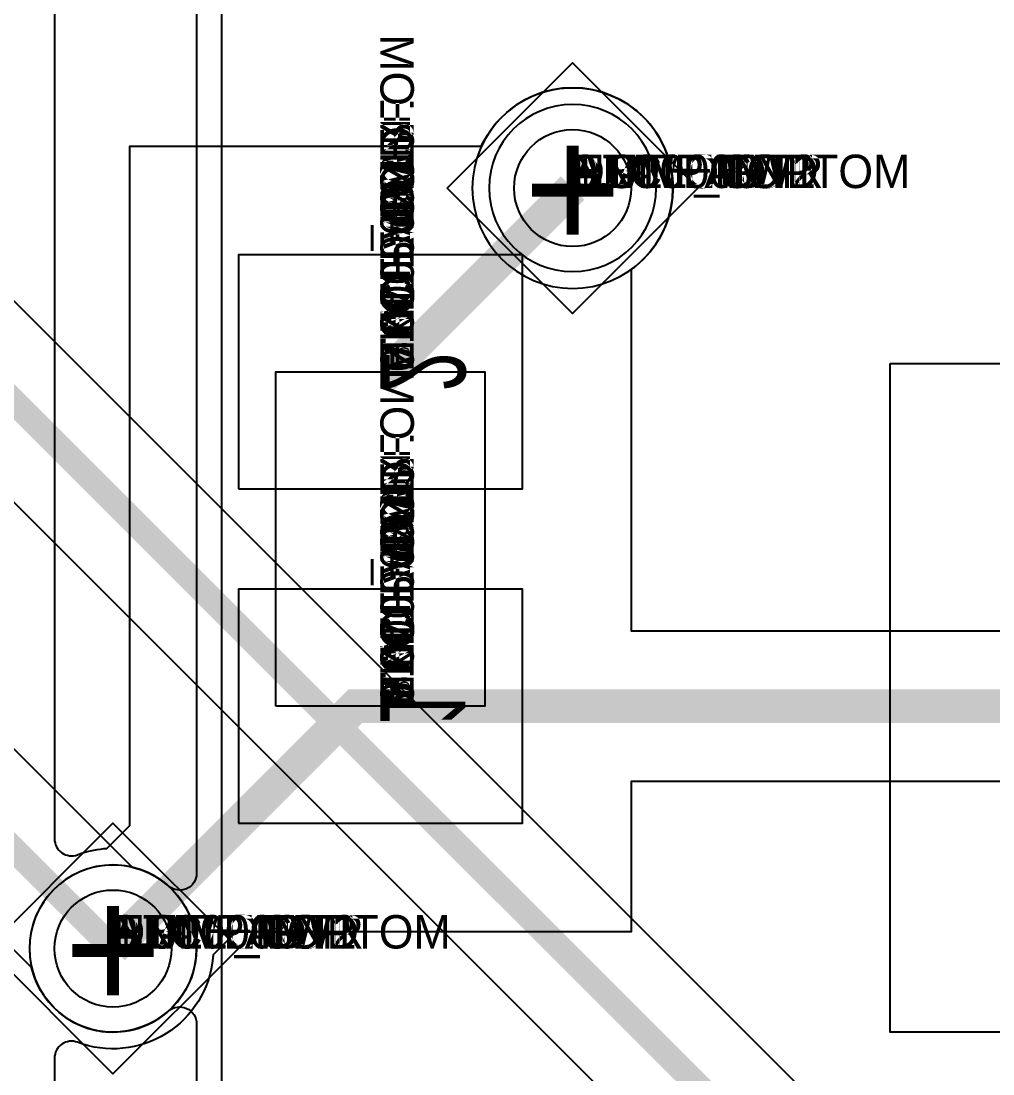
# Model space of a CAD drawing. Extents: x 0 to 323, y 0 to 320.
# Drawn here: x 177 to 182.81, y 96.75 to 103.05 of the extents above; entities that cross this region are included whole.
import ezdxf
from ezdxf.enums import TextEntityAlignment as Align

# ---------------------------------------------------------------- set-up
doc = ezdxf.new("R2010")
doc.units = 0
doc.header["$MEASUREMENT"] = 0
doc.layers.get('0').update_dxf_attribs({"linetype": 'CONTINUOUS'})
for name, color, linetype in [('CDN_FIGURES', 7, 'CONTINUOUS'), ('ETCH_BOTTOM', 7, 'CONTINUOUS'), ('ETCH_GND', 3, 'CONTINUOUS'), ('ETCH_INT1', 4, 'CONTINUOUS'), ('ETCH_INT2', 5, 'CONTINUOUS'), ('ETCH_PWR', 6, 'CONTINUOUS'), ('ETCH_TOP', 2, 'CONTINUOUS'), ('MANUFACTURING_NCLEGEND-1-6', 8, 'CONTINUOUS'), ('PACKAGE_GEOMETRY_ASSEMBLY_TOP', 11, 'CONTINUOUS'), ('PACKAGE_GEOMETRY_PIN_NUMBER', 9, 'CONTINUOUS')]:
    doc.layers.add(name, color=color, linetype=linetype)

# ---------------------------------------------------------------- blocks, each defined once
blk = doc.blocks.new('PAD_INFO')
for tag in ['SHAPE_TYPE', 'PAD_HEIGHT', 'PAD_LAYER', 'PAD_TYPE', 'PAD_WIDTH']:
    blk.add_attdef(tag, (0, 0), '', height=0.2)
at = {"flags": 2}
blk.add_attdef('CDN_TYPE', (0, 0), '', height=0.2, dxfattribs=at)
blk = doc.blocks.new('DRILL_INFO')
at = {"flags": 2}
blk.add_attdef('CDN_TYPE', (0, 0), '', height=0.2, dxfattribs=at)
for tag in ['FSHAPE', 'FCHAR', 'DRILL_HEIGHT', 'DIAMETER', 'PLATED', 'DRILL_WIDTH']:
    blk.add_attdef(tag, (0, 0), '', height=0.2)
blk = doc.blocks.new('VIA0700X0300')
at = {"layer": 'ETCH_BOTTOM'}
blk.add_circle((0, 0), 0.35, dxfattribs=at)
at = {"layer": 'ETCH_GND'}
blk.add_circle((0, 0), 0.35, dxfattribs=at)
at = {"layer": 'ETCH_INT1'}
blk.add_circle((0, 0), 0.35, dxfattribs=at)
at = {"layer": 'ETCH_INT2'}
blk.add_circle((0, 0), 0.35, dxfattribs=at)
at = {"layer": 'ETCH_PWR'}
blk.add_circle((0, 0), 0.35, dxfattribs=at)
at = {"layer": 'ETCH_TOP'}
blk.add_circle((0, 0), 0.35, dxfattribs=at)
ref = blk.add_blockref('PAD_INFO', (0, 0))
ref.add_attrib('PAD_LAYER', 'ETCH_TOP', (0, 0), dxfattribs={"height": 0.2})
ref.add_attrib('SHAPE_TYPE', 'NULL', (0, 0), dxfattribs={"height": 0.2})
ref.add_attrib('PAD_TYPE', 'ANTIPAD', (0, 0), dxfattribs={"height": 0.2})
ref.add_attrib('PAD_WIDTH', '0.000000', (0, 0), dxfattribs={"height": 0.2})
ref.add_attrib('PAD_HEIGHT', '0.000000', (0, 0), dxfattribs={"height": 0.2})
ref = blk.add_blockref('PAD_INFO', (0, 0))
ref.add_attrib('PAD_LAYER', 'ETCH_GND', (0, 0), dxfattribs={"height": 0.2})
ref.add_attrib('SHAPE_TYPE', 'NULL', (0, 0), dxfattribs={"height": 0.2})
ref.add_attrib('PAD_TYPE', 'ANTIPAD', (0, 0), dxfattribs={"height": 0.2})
ref.add_attrib('PAD_WIDTH', '0.000000', (0, 0), dxfattribs={"height": 0.2})
ref.add_attrib('PAD_HEIGHT', '0.000000', (0, 0), dxfattribs={"height": 0.2})
ref = blk.add_blockref('PAD_INFO', (0, 0))
ref.add_attrib('PAD_LAYER', 'ETCH_INT1', (0, 0), dxfattribs={"height": 0.2})
ref.add_attrib('SHAPE_TYPE', 'NULL', (0, 0), dxfattribs={"height": 0.2})
ref.add_attrib('PAD_TYPE', 'ANTIPAD', (0, 0), dxfattribs={"height": 0.2})
ref.add_attrib('PAD_WIDTH', '0.000000', (0, 0), dxfattribs={"height": 0.2})
ref.add_attrib('PAD_HEIGHT', '0.000000', (0, 0), dxfattribs={"height": 0.2})
ref = blk.add_blockref('PAD_INFO', (0, 0))
ref.add_attrib('PAD_LAYER', 'ETCH_INT2', (0, 0), dxfattribs={"height": 0.2})
ref.add_attrib('SHAPE_TYPE', 'NULL', (0, 0), dxfattribs={"height": 0.2})
ref.add_attrib('PAD_TYPE', 'ANTIPAD', (0, 0), dxfattribs={"height": 0.2})
ref.add_attrib('PAD_WIDTH', '0.000000', (0, 0), dxfattribs={"height": 0.2})
ref.add_attrib('PAD_HEIGHT', '0.000000', (0, 0), dxfattribs={"height": 0.2})
ref = blk.add_blockref('PAD_INFO', (0, 0))
ref.add_attrib('PAD_LAYER', 'ETCH_PWR', (0, 0), dxfattribs={"height": 0.2})
ref.add_attrib('SHAPE_TYPE', 'NULL', (0, 0), dxfattribs={"height": 0.2})
ref.add_attrib('PAD_TYPE', 'ANTIPAD', (0, 0), dxfattribs={"height": 0.2})
ref.add_attrib('PAD_WIDTH', '0.000000', (0, 0), dxfattribs={"height": 0.2})
ref.add_attrib('PAD_HEIGHT', '0.000000', (0, 0), dxfattribs={"height": 0.2})
ref = blk.add_blockref('PAD_INFO', (0, 0))
ref.add_attrib('PAD_LAYER', 'ETCH_BOTTOM', (0, 0), dxfattribs={"height": 0.2})
ref.add_attrib('SHAPE_TYPE', 'NULL', (0, 0), dxfattribs={"height": 0.2})
ref.add_attrib('PAD_TYPE', 'ANTIPAD', (0, 0), dxfattribs={"height": 0.2})
ref.add_attrib('PAD_WIDTH', '0.000000', (0, 0), dxfattribs={"height": 0.2})
ref.add_attrib('PAD_HEIGHT', '0.000000', (0, 0), dxfattribs={"height": 0.2})
ref = blk.add_blockref('PAD_INFO', (0, 0))
ref.add_attrib('PAD_LAYER', 'ETCH_TOP', (0, 0), dxfattribs={"height": 0.2})
ref.add_attrib('SHAPE_TYPE', 'NULL', (0, 0), dxfattribs={"height": 0.2})
ref.add_attrib('PAD_TYPE', 'THERMAL', (0, 0), dxfattribs={"height": 0.2})
ref.add_attrib('PAD_WIDTH', '0.000000', (0, 0), dxfattribs={"height": 0.2})
ref.add_attrib('PAD_HEIGHT', '0.000000', (0, 0), dxfattribs={"height": 0.2})
ref = blk.add_blockref('PAD_INFO', (0, 0))
ref.add_attrib('PAD_LAYER', 'ETCH_GND', (0, 0), dxfattribs={"height": 0.2})
ref.add_attrib('SHAPE_TYPE', 'NULL', (0, 0), dxfattribs={"height": 0.2})
ref.add_attrib('PAD_TYPE', 'THERMAL', (0, 0), dxfattribs={"height": 0.2})
ref.add_attrib('PAD_WIDTH', '0.000000', (0, 0), dxfattribs={"height": 0.2})
ref.add_attrib('PAD_HEIGHT', '0.000000', (0, 0), dxfattribs={"height": 0.2})
ref = blk.add_blockref('PAD_INFO', (0, 0))
ref.add_attrib('PAD_LAYER', 'ETCH_INT1', (0, 0), dxfattribs={"height": 0.2})
ref.add_attrib('SHAPE_TYPE', 'NULL', (0, 0), dxfattribs={"height": 0.2})
ref.add_attrib('PAD_TYPE', 'THERMAL', (0, 0), dxfattribs={"height": 0.2})
ref.add_attrib('PAD_WIDTH', '0.000000', (0, 0), dxfattribs={"height": 0.2})
ref.add_attrib('PAD_HEIGHT', '0.000000', (0, 0), dxfattribs={"height": 0.2})
ref = blk.add_blockref('PAD_INFO', (0, 0))
ref.add_attrib('PAD_LAYER', 'ETCH_INT2', (0, 0), dxfattribs={"height": 0.2})
ref.add_attrib('SHAPE_TYPE', 'NULL', (0, 0), dxfattribs={"height": 0.2})
ref.add_attrib('PAD_TYPE', 'THERMAL', (0, 0), dxfattribs={"height": 0.2})
ref.add_attrib('PAD_WIDTH', '0.000000', (0, 0), dxfattribs={"height": 0.2})
ref.add_attrib('PAD_HEIGHT', '0.000000', (0, 0), dxfattribs={"height": 0.2})
ref = blk.add_blockref('PAD_INFO', (0, 0))
ref.add_attrib('PAD_LAYER', 'ETCH_PWR', (0, 0), dxfattribs={"height": 0.2})
ref.add_attrib('SHAPE_TYPE', 'NULL', (0, 0), dxfattribs={"height": 0.2})
ref.add_attrib('PAD_TYPE', 'THERMAL', (0, 0), dxfattribs={"height": 0.2})
ref.add_attrib('PAD_WIDTH', '0.000000', (0, 0), dxfattribs={"height": 0.2})
ref.add_attrib('PAD_HEIGHT', '0.000000', (0, 0), dxfattribs={"height": 0.2})
ref = blk.add_blockref('PAD_INFO', (0, 0))
ref.add_attrib('PAD_LAYER', 'ETCH_BOTTOM', (0, 0), dxfattribs={"height": 0.2})
ref.add_attrib('SHAPE_TYPE', 'NULL', (0, 0), dxfattribs={"height": 0.2})
ref.add_attrib('PAD_TYPE', 'THERMAL', (0, 0), dxfattribs={"height": 0.2})
ref.add_attrib('PAD_WIDTH', '0.000000', (0, 0), dxfattribs={"height": 0.2})
ref.add_attrib('PAD_HEIGHT', '0.000000', (0, 0), dxfattribs={"height": 0.2})
ref = blk.add_blockref('PAD_INFO', (0, 0))
ref.add_attrib('PAD_LAYER', 'ETCH_TOP', (0, 0), dxfattribs={"height": 0.2})
ref.add_attrib('SHAPE_TYPE', 'CIRCLE', (0, 0), dxfattribs={"height": 0.2})
ref.add_attrib('PAD_TYPE', 'REGULAR', (0, 0), dxfattribs={"height": 0.2})
ref.add_attrib('PAD_WIDTH', '0.700000', (0, 0), dxfattribs={"height": 0.2})
ref.add_attrib('PAD_HEIGHT', '0.700000', (0, 0), dxfattribs={"height": 0.2})
ref = blk.add_blockref('PAD_INFO', (0, 0))
ref.add_attrib('PAD_LAYER', 'ETCH_GND', (0, 0), dxfattribs={"height": 0.2})
ref.add_attrib('SHAPE_TYPE', 'CIRCLE', (0, 0), dxfattribs={"height": 0.2})
ref.add_attrib('PAD_TYPE', 'REGULAR', (0, 0), dxfattribs={"height": 0.2})
ref.add_attrib('PAD_WIDTH', '0.700000', (0, 0), dxfattribs={"height": 0.2})
ref.add_attrib('PAD_HEIGHT', '0.700000', (0, 0), dxfattribs={"height": 0.2})
ref = blk.add_blockref('PAD_INFO', (0, 0))
ref.add_attrib('PAD_LAYER', 'ETCH_INT1', (0, 0), dxfattribs={"height": 0.2})
ref.add_attrib('SHAPE_TYPE', 'CIRCLE', (0, 0), dxfattribs={"height": 0.2})
ref.add_attrib('PAD_TYPE', 'REGULAR', (0, 0), dxfattribs={"height": 0.2})
ref.add_attrib('PAD_WIDTH', '0.700000', (0, 0), dxfattribs={"height": 0.2})
ref.add_attrib('PAD_HEIGHT', '0.700000', (0, 0), dxfattribs={"height": 0.2})
ref = blk.add_blockref('PAD_INFO', (0, 0))
ref.add_attrib('PAD_LAYER', 'ETCH_INT2', (0, 0), dxfattribs={"height": 0.2})
ref.add_attrib('SHAPE_TYPE', 'CIRCLE', (0, 0), dxfattribs={"height": 0.2})
ref.add_attrib('PAD_TYPE', 'REGULAR', (0, 0), dxfattribs={"height": 0.2})
ref.add_attrib('PAD_WIDTH', '0.700000', (0, 0), dxfattribs={"height": 0.2})
ref.add_attrib('PAD_HEIGHT', '0.700000', (0, 0), dxfattribs={"height": 0.2})
ref = blk.add_blockref('PAD_INFO', (0, 0))
ref.add_attrib('PAD_LAYER', 'ETCH_PWR', (0, 0), dxfattribs={"height": 0.2})
ref.add_attrib('SHAPE_TYPE', 'CIRCLE', (0, 0), dxfattribs={"height": 0.2})
ref.add_attrib('PAD_TYPE', 'REGULAR', (0, 0), dxfattribs={"height": 0.2})
ref.add_attrib('PAD_WIDTH', '0.700000', (0, 0), dxfattribs={"height": 0.2})
ref.add_attrib('PAD_HEIGHT', '0.700000', (0, 0), dxfattribs={"height": 0.2})
ref = blk.add_blockref('PAD_INFO', (0, 0))
ref.add_attrib('PAD_LAYER', 'ETCH_BOTTOM', (0, 0), dxfattribs={"height": 0.2})
ref.add_attrib('SHAPE_TYPE', 'CIRCLE', (0, 0), dxfattribs={"height": 0.2})
ref.add_attrib('PAD_TYPE', 'REGULAR', (0, 0), dxfattribs={"height": 0.2})
ref.add_attrib('PAD_WIDTH', '0.700000', (0, 0), dxfattribs={"height": 0.2})
ref.add_attrib('PAD_HEIGHT', '0.700000', (0, 0), dxfattribs={"height": 0.2})
ref = blk.add_blockref('DRILL_INFO', (0, 0))
ref.add_attrib('DIAMETER', '0.300000', (0, 0), dxfattribs={"height": 0.2})
ref.add_attrib('PLATED', 'PLATED', (0, 0), dxfattribs={"height": 0.2})
ref.add_attrib('FSHAPE', 'DIAMOND', (0, 0), dxfattribs={"height": 0.2})
ref.add_attrib('FCHAR', '+', (0, 0), dxfattribs={"height": 0.2})
ref.add_attrib('DRILL_WIDTH', '1.500000', (0, 0), dxfattribs={"height": 0.2})
ref.add_attrib('DRILL_HEIGHT', '1.500000', (0, 0), dxfattribs={"height": 0.2})
for tag in ['CDN_TYPE', 'PIN']:
    blk.add_attdef(tag, (0, 0), '', height=0.2)
at = {"flags": 2}
for tag in ['PSTKNAME', 'BBV']:
    blk.add_attdef(tag, (0, 0), '', height=0.2, dxfattribs=at)
blk = doc.blocks.new('FIGURE_DIAMOND')
at = {"layer": 'CDN_FIGURES'}
blk.add_lwpolyline([(-0.5, 0), (0, 0.5), (0.5, 0), (0, -0.5)], close=True, dxfattribs=at)
blk = doc.blocks.new('F535')
at = {"layer": 'PACKAGE_GEOMETRY_ASSEMBLY_TOP'}
blk.add_lwpolyline([(-3.3, 2), (3.3, 2), (3.3, -2), (1.9, -2), (1.9, -3.02), (-1.9, -3.02), (-1.9, -2), (-3.3, -2)], close=True, dxfattribs=at)
at = {"flags": 2}
for tag in ['SYMBOL_TYPE', 'CDN_TYPE', 'REFDES']:
    blk.add_attdef(tag, (0, 0), '', height=0.2, dxfattribs=at)
blk = doc.blocks.new('RC1400X1700TS')
at = {"layer": 'ETCH_TOP'}
blk.add_lwpolyline([(-0.7, -0.85), (-0.7, 0.85), (0.7, 0.85), (0.7, -0.85)], close=True, dxfattribs=at)
ref = blk.add_blockref('PAD_INFO', (0, 0))
ref.add_attrib('PAD_LAYER', 'ETCH_TOP', (0, 0), dxfattribs={"height": 0.2})
ref.add_attrib('SHAPE_TYPE', 'NULL', (0, 0), dxfattribs={"height": 0.2})
ref.add_attrib('PAD_TYPE', 'ANTIPAD', (0, 0), dxfattribs={"height": 0.2})
ref.add_attrib('PAD_WIDTH', '0.000000', (0, 0), dxfattribs={"height": 0.2})
ref.add_attrib('PAD_HEIGHT', '0.000000', (0, 0), dxfattribs={"height": 0.2})
ref = blk.add_blockref('PAD_INFO', (0, 0))
ref.add_attrib('PAD_LAYER', 'ETCH_GND', (0, 0), dxfattribs={"height": 0.2})
ref.add_attrib('SHAPE_TYPE', 'NULL', (0, 0), dxfattribs={"height": 0.2})
ref.add_attrib('PAD_TYPE', 'ANTIPAD', (0, 0), dxfattribs={"height": 0.2})
ref.add_attrib('PAD_WIDTH', '0.000000', (0, 0), dxfattribs={"height": 0.2})
ref.add_attrib('PAD_HEIGHT', '0.000000', (0, 0), dxfattribs={"height": 0.2})
ref = blk.add_blockref('PAD_INFO', (0, 0))
ref.add_attrib('PAD_LAYER', 'ETCH_INT1', (0, 0), dxfattribs={"height": 0.2})
ref.add_attrib('SHAPE_TYPE', 'NULL', (0, 0), dxfattribs={"height": 0.2})
ref.add_attrib('PAD_TYPE', 'ANTIPAD', (0, 0), dxfattribs={"height": 0.2})
ref.add_attrib('PAD_WIDTH', '0.000000', (0, 0), dxfattribs={"height": 0.2})
ref.add_attrib('PAD_HEIGHT', '0.000000', (0, 0), dxfattribs={"height": 0.2})
ref = blk.add_blockref('PAD_INFO', (0, 0))
ref.add_attrib('PAD_LAYER', 'ETCH_INT2', (0, 0), dxfattribs={"height": 0.2})
ref.add_attrib('SHAPE_TYPE', 'NULL', (0, 0), dxfattribs={"height": 0.2})
ref.add_attrib('PAD_TYPE', 'ANTIPAD', (0, 0), dxfattribs={"height": 0.2})
ref.add_attrib('PAD_WIDTH', '0.000000', (0, 0), dxfattribs={"height": 0.2})
ref.add_attrib('PAD_HEIGHT', '0.000000', (0, 0), dxfattribs={"height": 0.2})
ref = blk.add_blockref('PAD_INFO', (0, 0))
ref.add_attrib('PAD_LAYER', 'ETCH_PWR', (0, 0), dxfattribs={"height": 0.2})
ref.add_attrib('SHAPE_TYPE', 'NULL', (0, 0), dxfattribs={"height": 0.2})
ref.add_attrib('PAD_TYPE', 'ANTIPAD', (0, 0), dxfattribs={"height": 0.2})
ref.add_attrib('PAD_WIDTH', '0.000000', (0, 0), dxfattribs={"height": 0.2})
ref.add_attrib('PAD_HEIGHT', '0.000000', (0, 0), dxfattribs={"height": 0.2})
ref = blk.add_blockref('PAD_INFO', (0, 0))
ref.add_attrib('PAD_LAYER', 'ETCH_BOTTOM', (0, 0), dxfattribs={"height": 0.2})
ref.add_attrib('SHAPE_TYPE', 'NULL', (0, 0), dxfattribs={"height": 0.2})
ref.add_attrib('PAD_TYPE', 'ANTIPAD', (0, 0), dxfattribs={"height": 0.2})
ref.add_attrib('PAD_WIDTH', '0.000000', (0, 0), dxfattribs={"height": 0.2})
ref.add_attrib('PAD_HEIGHT', '0.000000', (0, 0), dxfattribs={"height": 0.2})
ref = blk.add_blockref('PAD_INFO', (0, 0))
ref.add_attrib('PAD_LAYER', 'ETCH_TOP', (0, 0), dxfattribs={"height": 0.2})
ref.add_attrib('SHAPE_TYPE', 'NULL', (0, 0), dxfattribs={"height": 0.2})
ref.add_attrib('PAD_TYPE', 'THERMAL', (0, 0), dxfattribs={"height": 0.2})
ref.add_attrib('PAD_WIDTH', '0.000000', (0, 0), dxfattribs={"height": 0.2})
ref.add_attrib('PAD_HEIGHT', '0.000000', (0, 0), dxfattribs={"height": 0.2})
ref = blk.add_blockref('PAD_INFO', (0, 0))
ref.add_attrib('PAD_LAYER', 'ETCH_GND', (0, 0), dxfattribs={"height": 0.2})
ref.add_attrib('SHAPE_TYPE', 'NULL', (0, 0), dxfattribs={"height": 0.2})
ref.add_attrib('PAD_TYPE', 'THERMAL', (0, 0), dxfattribs={"height": 0.2})
ref.add_attrib('PAD_WIDTH', '0.000000', (0, 0), dxfattribs={"height": 0.2})
ref.add_attrib('PAD_HEIGHT', '0.000000', (0, 0), dxfattribs={"height": 0.2})
ref = blk.add_blockref('PAD_INFO', (0, 0))
ref.add_attrib('PAD_LAYER', 'ETCH_INT1', (0, 0), dxfattribs={"height": 0.2})
ref.add_attrib('SHAPE_TYPE', 'NULL', (0, 0), dxfattribs={"height": 0.2})
ref.add_attrib('PAD_TYPE', 'THERMAL', (0, 0), dxfattribs={"height": 0.2})
ref.add_attrib('PAD_WIDTH', '0.000000', (0, 0), dxfattribs={"height": 0.2})
ref.add_attrib('PAD_HEIGHT', '0.000000', (0, 0), dxfattribs={"height": 0.2})
ref = blk.add_blockref('PAD_INFO', (0, 0))
ref.add_attrib('PAD_LAYER', 'ETCH_INT2', (0, 0), dxfattribs={"height": 0.2})
ref.add_attrib('SHAPE_TYPE', 'NULL', (0, 0), dxfattribs={"height": 0.2})
ref.add_attrib('PAD_TYPE', 'THERMAL', (0, 0), dxfattribs={"height": 0.2})
ref.add_attrib('PAD_WIDTH', '0.000000', (0, 0), dxfattribs={"height": 0.2})
ref.add_attrib('PAD_HEIGHT', '0.000000', (0, 0), dxfattribs={"height": 0.2})
ref = blk.add_blockref('PAD_INFO', (0, 0))
ref.add_attrib('PAD_LAYER', 'ETCH_PWR', (0, 0), dxfattribs={"height": 0.2})
ref.add_attrib('SHAPE_TYPE', 'NULL', (0, 0), dxfattribs={"height": 0.2})
ref.add_attrib('PAD_TYPE', 'THERMAL', (0, 0), dxfattribs={"height": 0.2})
ref.add_attrib('PAD_WIDTH', '0.000000', (0, 0), dxfattribs={"height": 0.2})
ref.add_attrib('PAD_HEIGHT', '0.000000', (0, 0), dxfattribs={"height": 0.2})
ref = blk.add_blockref('PAD_INFO', (0, 0))
ref.add_attrib('PAD_LAYER', 'ETCH_BOTTOM', (0, 0), dxfattribs={"height": 0.2})
ref.add_attrib('SHAPE_TYPE', 'NULL', (0, 0), dxfattribs={"height": 0.2})
ref.add_attrib('PAD_TYPE', 'THERMAL', (0, 0), dxfattribs={"height": 0.2})
ref.add_attrib('PAD_WIDTH', '0.000000', (0, 0), dxfattribs={"height": 0.2})
ref.add_attrib('PAD_HEIGHT', '0.000000', (0, 0), dxfattribs={"height": 0.2})
ref = blk.add_blockref('PAD_INFO', (0, 0))
ref.add_attrib('PAD_LAYER', 'ETCH_GND', (0, 0), dxfattribs={"height": 0.2})
ref.add_attrib('SHAPE_TYPE', 'NULL', (0, 0), dxfattribs={"height": 0.2})
ref.add_attrib('PAD_TYPE', 'REGULAR', (0, 0), dxfattribs={"height": 0.2})
ref.add_attrib('PAD_WIDTH', '0.000000', (0, 0), dxfattribs={"height": 0.2})
ref.add_attrib('PAD_HEIGHT', '0.000000', (0, 0), dxfattribs={"height": 0.2})
ref = blk.add_blockref('PAD_INFO', (0, 0))
ref.add_attrib('PAD_LAYER', 'ETCH_INT1', (0, 0), dxfattribs={"height": 0.2})
ref.add_attrib('SHAPE_TYPE', 'NULL', (0, 0), dxfattribs={"height": 0.2})
ref.add_attrib('PAD_TYPE', 'REGULAR', (0, 0), dxfattribs={"height": 0.2})
ref.add_attrib('PAD_WIDTH', '0.000000', (0, 0), dxfattribs={"height": 0.2})
ref.add_attrib('PAD_HEIGHT', '0.000000', (0, 0), dxfattribs={"height": 0.2})
ref = blk.add_blockref('PAD_INFO', (0, 0))
ref.add_attrib('PAD_LAYER', 'ETCH_INT2', (0, 0), dxfattribs={"height": 0.2})
ref.add_attrib('SHAPE_TYPE', 'NULL', (0, 0), dxfattribs={"height": 0.2})
ref.add_attrib('PAD_TYPE', 'REGULAR', (0, 0), dxfattribs={"height": 0.2})
ref.add_attrib('PAD_WIDTH', '0.000000', (0, 0), dxfattribs={"height": 0.2})
ref.add_attrib('PAD_HEIGHT', '0.000000', (0, 0), dxfattribs={"height": 0.2})
ref = blk.add_blockref('PAD_INFO', (0, 0))
ref.add_attrib('PAD_LAYER', 'ETCH_PWR', (0, 0), dxfattribs={"height": 0.2})
ref.add_attrib('SHAPE_TYPE', 'NULL', (0, 0), dxfattribs={"height": 0.2})
ref.add_attrib('PAD_TYPE', 'REGULAR', (0, 0), dxfattribs={"height": 0.2})
ref.add_attrib('PAD_WIDTH', '0.000000', (0, 0), dxfattribs={"height": 0.2})
ref.add_attrib('PAD_HEIGHT', '0.000000', (0, 0), dxfattribs={"height": 0.2})
ref = blk.add_blockref('PAD_INFO', (0, 0))
ref.add_attrib('PAD_LAYER', 'ETCH_BOTTOM', (0, 0), dxfattribs={"height": 0.2})
ref.add_attrib('SHAPE_TYPE', 'NULL', (0, 0), dxfattribs={"height": 0.2})
ref.add_attrib('PAD_TYPE', 'REGULAR', (0, 0), dxfattribs={"height": 0.2})
ref.add_attrib('PAD_WIDTH', '0.000000', (0, 0), dxfattribs={"height": 0.2})
ref.add_attrib('PAD_HEIGHT', '0.000000', (0, 0), dxfattribs={"height": 0.2})
ref = blk.add_blockref('DRILL_INFO', (0, 0))
ref.add_attrib('DIAMETER', '0.000000', (0, 0), dxfattribs={"height": 0.2})
ref.add_attrib('PLATED', 'PLATED', (0, 0), dxfattribs={"height": 0.2})
ref.add_attrib('FSHAPE', 'NULL', (0, 0), dxfattribs={"height": 0.2})
ref.add_attrib('DRILL_WIDTH', '0.000000', (0, 0), dxfattribs={"height": 0.2})
ref.add_attrib('DRILL_HEIGHT', '0.000000', (0, 0), dxfattribs={"height": 0.2})
ref = blk.add_blockref('PAD_INFO', (0, 0))
ref.add_attrib('PAD_LAYER', 'ETCH_TOP', (0, 0), dxfattribs={"height": 0.2})
ref.add_attrib('SHAPE_TYPE', 'RECTANGLE', (0, 0), dxfattribs={"height": 0.2})
ref.add_attrib('PAD_TYPE', 'REGULAR', (0, 0), dxfattribs={"height": 0.2})
ref.add_attrib('PAD_WIDTH', '1.400000', (0, 0), dxfattribs={"height": 0.2})
ref.add_attrib('PAD_HEIGHT', '1.700000', (0, 0), dxfattribs={"height": 0.2})
for tag in ['CDN_TYPE', 'PIN']:
    blk.add_attdef(tag, (0, 0), '', height=0.2)
at = {"flags": 2}
for tag in ['PSTKNAME', 'BBV']:
    blk.add_attdef(tag, (0, 0), '', height=0.2, dxfattribs=at)
blk = doc.blocks.new('F91')
at = {"layer": 'PACKAGE_GEOMETRY_ASSEMBLY_TOP'}
blk.add_lwpolyline([(0, -0.625), (2, -0.625), (2, 0.625), (0, 0.625)], close=True, dxfattribs=at)
at = {"layer": 'ETCH_TOP'}
ref = blk.add_blockref('RC1400X1700TS', (0, 0), dxfattribs=at)
ref.add_attrib('CDN_TYPE', 'PIN', (0, 0), dxfattribs={"height": 0.2})
ref.add_attrib('PIN', '1', (0, 0), dxfattribs={"height": 0.2})
ref = blk.add_blockref('RC1400X1700TS', (2, 0), dxfattribs=at)
ref.add_attrib('CDN_TYPE', 'PIN', (0, 0), dxfattribs={"height": 0.2})
ref.add_attrib('PIN', '2', (0, 0), dxfattribs={"height": 0.2})
at = {"flags": 2}
for tag in ['SYMBOL_TYPE', 'CDN_TYPE', 'REFDES']:
    blk.add_attdef(tag, (0, 0), '', height=0.2, dxfattribs=at)

msp = doc.modelspace()

# ---------------------------------------------------------------- linework, layer by layer
at = {"layer": 'ETCH_BOTTOM'}
for points, format in [([(177.9001, 108.6501), (177.9001, 107.0015, 0.413636), (178.0013, 106.9001, -0.997836), (178.0013, 105.6999, 0.413636), (177.9001, 105.5985), (177.9001, 103.9499), (177.2001, 103.9499), (177.2001, 98.156, 0.524685), (177.3374, 98.0612, -0.067478), (177.4945, 98.0975), (177.5127, 98.0992), (177.6499, 98.2364), (177.6499, 102.3001), (179.7536, 102.3001), (179.7678, 102.3274, -1.239915), (180.6696, 101.5772), (180.6501, 101.562), (180.6501, 99.4001), (182.9925, 99.4001)], "xyb"), ([(179.15, 100.95, 0.2, 0.2, 0), (179.2, 100.95, 0.2, 0.2, 0), (180.3, 102.05, 0.2, 0.2, 0)], "xyseb"), ([(179.15, 98.95, 0.2, 0.2, 0), (184.18, 98.95, 0.2, 0.2, 0), (184.23, 99, 0.2, 0.2, 0)], "xyseb"), ([(179.15, 98.95, 0.2, 0.2, 0), (179, 98.95, 0.2, 0.2, 0), (177.55, 97.5, 0.2, 0.2, 0)], "xyseb"), ([(183.0295, 98.4999), (180.6501, 98.4999), (180.6501, 97.5999), (178.2864, 97.5999), (178.1492, 97.4627), (178.1475, 97.4445, -0.495542), (177.3374, 96.9388, 0.524685), (177.2001, 96.844), (177.2001, 82.0999)], "xyb")]:
    msp.add_lwpolyline(points, format=format, dxfattribs=at)
at = {"layer": 'ETCH_GND'}
for points in [[(180.8001, 102.05, 1), (179.7999, 102.05, 1)], [(178.0501, 97.5, 1), (177.0499, 97.5, 1)]]:
    msp.add_lwpolyline(points, format="xyb", close=True, dxfattribs=at)
at = {"layer": 'ETCH_INT1'}
for points in [[(55.6551, 115.4751), (168.3128, 115.4751), (168.5378, 115.7001), (177.7122, 115.7001), (178.2001, 115.2122), (178.2001, 106.8668), (178.2313, 106.8537, -0.66601), (178.2313, 105.7463), (178.2001, 105.7332), (178.2001, 91.0996), (178.243, 91.0929, -0.855656), (178.243, 89.9071), (178.2001, 89.9004), (178.2001, 86.0622), (180.7501, 83.5122), (180.7501, 76.6878), (175.0354, 70.9732, 0.664618)], [(55.747, 115.325), (168.375, 115.325), (168.6, 115.55), (177.65, 115.55), (178.05, 115.15), (178.05, 97.9505, -0.646208), (177.8814, 97.8745, 2.22023), (177.8814, 97.1255, -0.646208), (178.05, 97.0495), (178.05, 90.9915), (178.0132, 90.981, 0.75525), (178.0132, 90.019), (178.05, 90.0085), (178.05, 86), (180.6, 83.45), (180.6, 76.75), (174.35, 70.5)]]:
    msp.add_lwpolyline(points, format="xyb", dxfattribs=at)
msp.add_lwpolyline([(180.9001, 102.05, 1), (179.6999, 102.05, 1)], format="xyb", close=True, dxfattribs=at)
at = {"layer": 'ETCH_INT2'}
for points, format in [([(184.23, 93.5, 0.15, 0.15, 0), (169.371, 108.359, 0.15, 0.15, 0), (169.371, 108.5773, 0.15, 0.15, 0), (169.0343, 108.914, 0.15, 0.15, 0), (168.816, 108.914, 0.15, 0.15, 0), (165.765, 111.965, 0.15, 0.15, 0), (165.765, 112.366, 0.15, 0.15, 0), (164.806, 113.325, 0.15, 0.15, 0), (120.1961, 113.325, 0.15, 0.15, 0), (118.925, 112.0539, 0.15, 0.15, 0), (118.925, 109.246, 0.15, 0.15, 0), (122.575, 105.596, 0.15, 0.15, 0), (122.575, 94.5118, 0.15, 0.15, 0), (121.6132, 93.55, 0.15, 0.15, 0), (119.9, 93.55, 0.15, 0.15, 0), (108.1501, 81.8001, 0.15, 0.15, 0), (91.5369, 81.8001, 0.15, 0.15, 0), (88.225, 78.4882, 0.15, 0.15, 0), (88.225, 66.4507, 0.15, 0.15, 0), (89.046, 65.6297, 0.15, 0.15, 0), (89.046, 63.454, 0.15, 0.15, 0)], "xyseb"), ([(177.55, 97.5, 0.15, 0.15, 0), (169.175, 105.8749, 0.15, 0.15, 0), (169.175, 106.5382, 0.15, 0.15, 0), (168.8382, 106.875, 0.15, 0.15, 0), (164.9383, 110.775, 0.15, 0.15, 0), (164.174, 110.775, 0.15, 0.15, 0), (163.515, 111.434, 0.15, 0.15, 0), (163.515, 111.436, 0.15, 0.15, 0), (161.926, 113.025, 0.15, 0.15, 0), (121.8961, 113.025, 0.15, 0.15, 0), (120.925, 112.0539, 0.15, 0.15, 0), (120.925, 108.175, 0.15, 0.15, 0), (123.825, 105.275, 0.15, 0.15, 0), (123.825, 95.2118, 0.15, 0.15, 0), (121.2132, 92.6, 0.15, 0.15, 0), (119.55, 92.6, 0.15, 0.15, 0), (108.45, 81.5, 0.15, 0.15, 0), (99.1368, 81.5, 0.15, 0.15, 0), (89.275, 71.6382, 0.15, 0.15, 0), (89.275, 65.825, 0.15, 0.15, 0), (89.996, 65.104, 0.15, 0.15, 0), (89.996, 62.954, 0.15, 0.15, 0)], "xyseb"), ([(166.1901, 112.1411), (168.9921, 109.3391), (169.2104, 109.3391), (169.7961, 108.7534), (169.7961, 108.5351), (183.6615, 94.6697), (183.6934, 94.6842, -0.410941), (185.4081, 94.0498, 0.636779), (185.5919, 94.0498, -4.507415), (185.5919, 92.9502, 0.636779), (185.4081, 92.9502, -0.994423), (183.0458, 94.0366), (183.0603, 94.0685), (168.9459, 108.1829), (168.9459, 108.4012), (168.8582, 108.4889), (168.6399, 108.4889), (165.7909, 111.3379, 0.49087)], "xyb"), ([(165.4112, 110.9032), (169.6001, 106.7143), (169.6001, 106.051), (173.5738, 102.0773, 0.587385), (173.7442, 102.1257, -1.794499), (174.3457, 101.5242, 0.587385), (174.2973, 101.3538), (177.6641, 97.9871), (177.6774, 97.9836, -1.740504), (177.0664, 97.3726), (177.0629, 97.3859), (175.4525, 98.9963, 0.590771), (175.2819, 98.9469, -1.814749), (173.9069, 100.3219, 0.590771), (173.9563, 100.4925), (168.7499, 105.6988), (168.7499, 106.3621), (164.7622, 110.3499)], "xyb")]:
    msp.add_lwpolyline(points, format=format, dxfattribs=at)
msp.add_lwpolyline([(180.8001, 102.05, 1), (179.7999, 102.05, 1)], format="xyb", close=True, dxfattribs=at)
at = {"layer": 'ETCH_PWR'}
msp.add_lwpolyline([(178.0501, 97.5, 1), (177.0499, 97.5, 1)], format="xyb", close=True, dxfattribs=at)

# ---------------------------------------------------------------- block references
at = {"xscale": -1, "rotation": 270}
msp.add_blockref('F91', (179.15, 98.95), dxfattribs=at)
msp.add_blockref('F535', (185.5, 99))
at = {"layer": 'ETCH_TOP'}
for p in [(180.3, 102.05), (177.55, 97.5)]:
    msp.add_blockref('VIA0700X0300', p, dxfattribs=at)
at = {"layer": 'MANUFACTURING_NCLEGEND-1-6', "xscale": 1.5, "yscale": 1.5}
for p in [(180.3, 102.05), (177.55, 97.5)]:
    msp.add_blockref('FIGURE_DIAMOND', p, dxfattribs=at)

# ---------------------------------------------------------------- texts
at = {"layer": 'MANUFACTURING_NCLEGEND-1-6'}
for p in [(180.3, 102.05), (177.55, 97.5)]:
    msp.add_text('+', height=0.75, dxfattribs=at).set_placement(p, align=Align.MIDDLE_CENTER)
at = {"layer": 'PACKAGE_GEOMETRY_PIN_NUMBER', "text_generation_flag": 2, "width": 0.649606}
for s, p in [('2', (179.15, 100.95)), ('1', (179.15, 98.95))]:
    msp.add_text(s, height=0.508, rotation=270, dxfattribs=at).set_placement(p, align=Align.CENTER)

doc.saveas('drawing.dxf')
